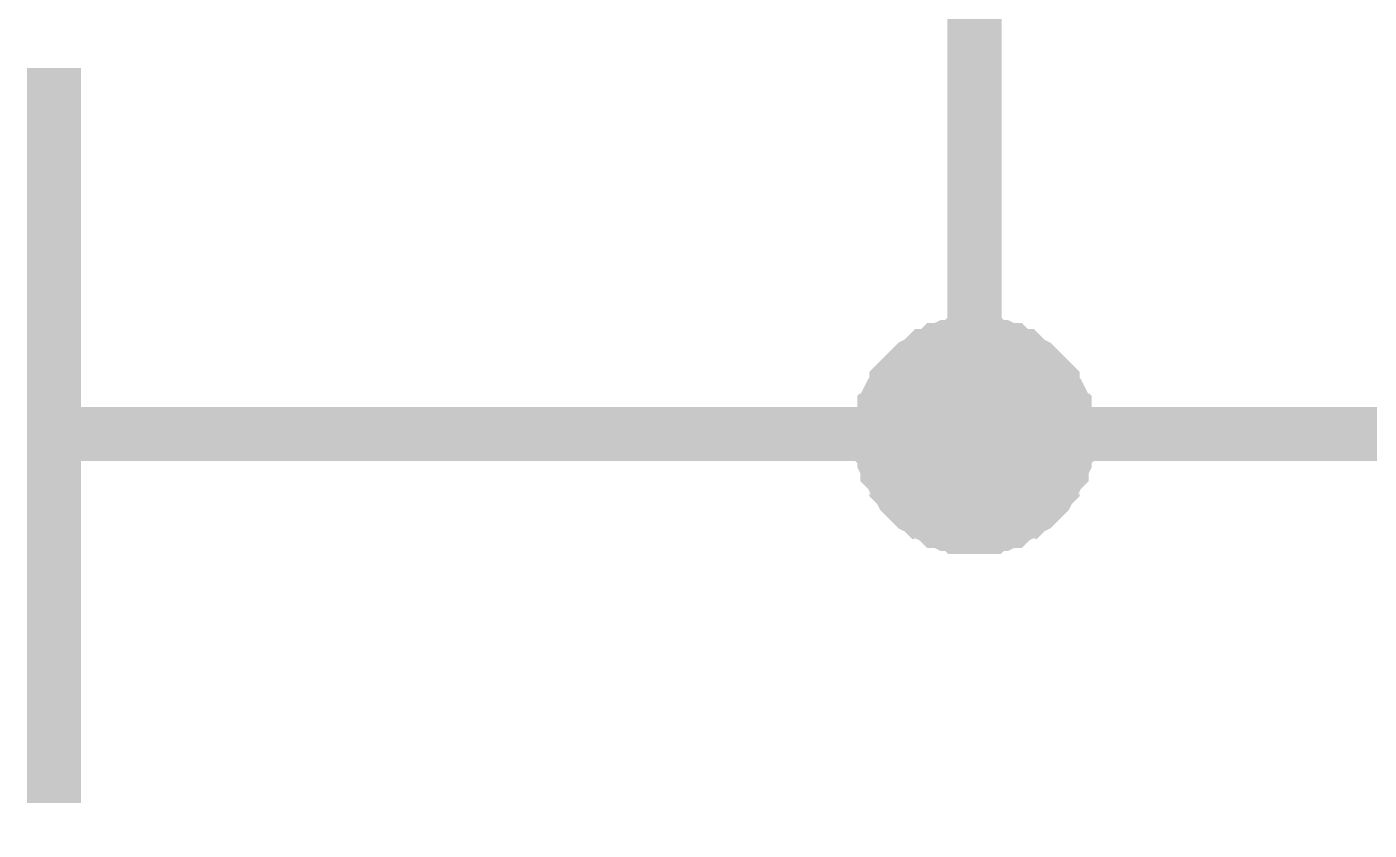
# Model space of a CAD drawing. Header units: millimetres. Extents: x 0 to 420, y 0 to 297.
# Drawn here: x 78.58 to 85.99, y 105.31 to 109.75 of the extents above; entities that cross this region are included whole.
import ezdxf

# ---------------------------------------------------------------- set-up
doc = ezdxf.new("R2010")
doc.units = ezdxf.units.MM
doc.layers.add('Sheet', color=255, linetype='Continuous')

msp = doc.modelspace()

# ---------------------------------------------------------------- linework, layer by layer
at = {"layer": 'Sheet'}
for points, const_width in [([(83.8146, 137.4883), (83.8146, 133.746), (83.8146, 129.9872), (83.8146, 126.2449), (83.8146, 122.486), (83.8146, 118.7437), (83.8146, 114.9848), (83.8146, 111.2425), (83.8146, 107.5002)], 0.2997), ([(78.7334, 109.5204), (78.7334, 105.4635)], 0.2997), ([(83.3015, 107.5002), (83.3015, 107.5168), (83.3015, 107.5499), (83.3015, 107.5665), (83.3181, 107.5996), (83.3181, 107.6161), (83.3181, 107.6493), (83.3346, 107.6658), (83.3346, 107.6824), (83.3512, 107.7155), (83.3677, 107.732), (83.3843, 107.7486), (83.3843, 107.7817), (83.4009, 107.7983), (83.4174, 107.8148), (83.434, 107.8314), (83.4505, 107.848), (83.4671, 107.8645), (83.4836, 107.8811), (83.5167, 107.8976), (83.5333, 107.9142), (83.5498, 107.9308), (83.5664, 107.9308), (83.5995, 107.9473), (83.616, 107.9639), (83.6326, 107.9639), (83.6657, 107.9804), (83.6822, 107.9804), (83.7153, 107.9804), (83.7319, 107.997), (83.765, 107.997), (83.7815, 107.997), (83.8146, 107.997)], 0.2997), ([(83.3015, 107.5002), (83.3015, 107.5168), (83.3015, 107.5499), (83.3015, 107.5665), (83.3181, 107.5996), (83.3181, 107.6161), (83.3181, 107.6493), (83.3346, 107.6658), (83.3346, 107.6824), (83.3512, 107.7155), (83.3677, 107.732), (83.3843, 107.7486), (83.3843, 107.7817), (83.4009, 107.7983), (83.4174, 107.8148), (83.434, 107.8314), (83.4505, 107.848), (83.4671, 107.8645), (83.4836, 107.8811), (83.5167, 107.8976), (83.5333, 107.9142), (83.5498, 107.9308), (83.5664, 107.9308), (83.5995, 107.9473), (83.616, 107.9639), (83.6326, 107.9639), (83.6657, 107.9804), (83.6822, 107.9804), (83.7153, 107.9804), (83.7319, 107.997), (83.765, 107.997), (83.7815, 107.997), (83.8146, 107.997)], 0.2997), ([(83.3015, 107.5002), (83.3015, 107.5168), (83.3015, 107.5499), (83.3015, 107.5665), (83.3181, 107.5996), (83.3181, 107.6161), (83.3181, 107.6493), (83.3346, 107.6658), (83.3346, 107.6824), (83.3512, 107.7155), (83.3677, 107.732), (83.3843, 107.7486), (83.3843, 107.7817), (83.4009, 107.7983), (83.4174, 107.8148), (83.434, 107.8314), (83.4505, 107.848), (83.4671, 107.8645), (83.4836, 107.8811), (83.5167, 107.8976), (83.5333, 107.9142), (83.5498, 107.9308), (83.5664, 107.9308), (83.5995, 107.9473), (83.616, 107.9639), (83.6326, 107.9639), (83.6657, 107.9804), (83.6822, 107.9804), (83.7153, 107.9804), (83.7319, 107.997), (83.765, 107.997), (83.7815, 107.997), (83.8146, 107.997)], 0.2997), ([(83.3015, 107.5002), (83.3015, 107.5168), (83.3015, 107.5499), (83.3015, 107.5665), (83.3181, 107.5996), (83.3181, 107.6161), (83.3181, 107.6493), (83.3346, 107.6658), (83.3346, 107.6824), (83.3512, 107.7155), (83.3677, 107.732), (83.3843, 107.7486), (83.3843, 107.7817), (83.4009, 107.7983), (83.4174, 107.8148), (83.434, 107.8314), (83.4505, 107.848), (83.4671, 107.8645), (83.4836, 107.8811), (83.5167, 107.8976), (83.5333, 107.9142), (83.5498, 107.9308), (83.5664, 107.9308), (83.5995, 107.9473), (83.616, 107.9639), (83.6326, 107.9639), (83.6657, 107.9804), (83.6822, 107.9804), (83.7153, 107.9804), (83.7319, 107.997), (83.765, 107.997), (83.7815, 107.997), (83.8146, 107.997)], 0.2997), ([(83.3015, 107.5002), (83.3015, 107.5168), (83.3015, 107.5499), (83.3015, 107.5665), (83.3181, 107.5996), (83.3181, 107.6161), (83.3181, 107.6493), (83.3346, 107.6658), (83.3346, 107.6824), (83.3512, 107.7155), (83.3677, 107.732), (83.3843, 107.7486), (83.3843, 107.7817), (83.4009, 107.7983), (83.4174, 107.8148), (83.434, 107.8314), (83.4505, 107.848), (83.4671, 107.8645), (83.4836, 107.8811), (83.5167, 107.8976), (83.5333, 107.9142), (83.5498, 107.9308), (83.5664, 107.9308), (83.5995, 107.9473), (83.616, 107.9639), (83.6326, 107.9639), (83.6657, 107.9804), (83.6822, 107.9804), (83.7153, 107.9804), (83.7319, 107.997), (83.765, 107.997), (83.7815, 107.997), (83.8146, 107.997)], 0.2997), ([(83.3015, 107.5002), (83.3015, 107.5168), (83.3015, 107.5499), (83.3015, 107.5665), (83.3181, 107.5996), (83.3181, 107.6161), (83.3181, 107.6493), (83.3346, 107.6658), (83.3346, 107.6824), (83.3512, 107.7155), (83.3677, 107.732), (83.3843, 107.7486), (83.3843, 107.7817), (83.4009, 107.7983), (83.4174, 107.8148), (83.434, 107.8314), (83.4505, 107.848), (83.4671, 107.8645), (83.4836, 107.8811), (83.5167, 107.8976), (83.5333, 107.9142), (83.5498, 107.9308), (83.5664, 107.9308), (83.5995, 107.9473), (83.616, 107.9639), (83.6326, 107.9639), (83.6657, 107.9804), (83.6822, 107.9804), (83.7153, 107.9804), (83.7319, 107.997), (83.765, 107.997), (83.7815, 107.997), (83.8146, 107.997)], 0.2997), ([(83.3015, 107.5002), (83.3015, 107.5168), (83.3015, 107.5499), (83.3015, 107.5665), (83.3181, 107.5996), (83.3181, 107.6161), (83.3181, 107.6493), (83.3346, 107.6658), (83.3346, 107.6824), (83.3512, 107.7155), (83.3677, 107.732), (83.3843, 107.7486), (83.3843, 107.7817), (83.4009, 107.7983), (83.4174, 107.8148), (83.434, 107.8314), (83.4505, 107.848), (83.4671, 107.8645), (83.4836, 107.8811), (83.5167, 107.8976), (83.5333, 107.9142), (83.5498, 107.9308), (83.5664, 107.9308), (83.5995, 107.9473), (83.616, 107.9639), (83.6326, 107.9639), (83.6657, 107.9804), (83.6822, 107.9804), (83.7153, 107.9804), (83.7319, 107.997), (83.765, 107.997), (83.7815, 107.997), (83.8146, 107.997)], 0.2997), ([(83.8146, 107.997), (83.8146, 107.997)], 0.2997), ([(83.8146, 107.997), (83.8477, 107.997), (83.8643, 107.997), (83.8974, 107.997), (83.9139, 107.9804), (83.947, 107.9804), (83.9636, 107.9804), (83.9967, 107.9639), (84.0132, 107.9639), (84.0298, 107.9473), (84.0629, 107.9308), (84.0794, 107.9308), (84.096, 107.9142), (84.1125, 107.8976), (84.1456, 107.8811), (84.1622, 107.8645), (84.1788, 107.848), (84.1953, 107.8314), (84.2119, 107.8148), (84.2284, 107.7983), (84.245, 107.7817), (84.245, 107.7486), (84.2615, 107.732), (84.2781, 107.7155), (84.2946, 107.6824), (84.2946, 107.6658), (84.3112, 107.6493), (84.3112, 107.6161), (84.3112, 107.5996), (84.3277, 107.5665), (84.3277, 107.5499), (84.3277, 107.5168), (84.3277, 107.5002)], 0.2997), ([(83.8146, 107.997), (83.8146, 107.997)], 0.2997), ([(83.8146, 107.997), (83.8477, 107.997), (83.8643, 107.997), (83.8974, 107.997), (83.9139, 107.9804), (83.947, 107.9804), (83.9636, 107.9804), (83.9967, 107.9639), (84.0132, 107.9639), (84.0298, 107.9473), (84.0629, 107.9308), (84.0794, 107.9308), (84.096, 107.9142), (84.1125, 107.8976), (84.1456, 107.8811), (84.1622, 107.8645), (84.1788, 107.848), (84.1953, 107.8314), (84.2119, 107.8148), (84.2284, 107.7983), (84.245, 107.7817), (84.245, 107.7486), (84.2615, 107.732), (84.2781, 107.7155), (84.2946, 107.6824), (84.2946, 107.6658), (84.3112, 107.6493), (84.3112, 107.6161), (84.3112, 107.5996), (84.3277, 107.5665), (84.3277, 107.5499), (84.3277, 107.5168), (84.3277, 107.5002)], 0.2997), ([(83.8146, 107.997), (83.8146, 107.997)], 0.2997), ([(83.8146, 107.997), (83.8477, 107.997), (83.8643, 107.997), (83.8974, 107.997), (83.9139, 107.9804), (83.947, 107.9804), (83.9636, 107.9804), (83.9967, 107.9639), (84.0132, 107.9639), (84.0298, 107.9473), (84.0629, 107.9308), (84.0794, 107.9308), (84.096, 107.9142), (84.1125, 107.8976), (84.1456, 107.8811), (84.1622, 107.8645), (84.1788, 107.848), (84.1953, 107.8314), (84.2119, 107.8148), (84.2284, 107.7983), (84.245, 107.7817), (84.245, 107.7486), (84.2615, 107.732), (84.2781, 107.7155), (84.2946, 107.6824), (84.2946, 107.6658), (84.3112, 107.6493), (84.3112, 107.6161), (84.3112, 107.5996), (84.3277, 107.5665), (84.3277, 107.5499), (84.3277, 107.5168), (84.3277, 107.5002)], 0.2997), ([(83.8146, 107.997), (83.8146, 107.997)], 0.2997), ([(83.8146, 107.997), (83.8477, 107.997), (83.8643, 107.997), (83.8974, 107.997), (83.9139, 107.9804), (83.947, 107.9804), (83.9636, 107.9804), (83.9967, 107.9639), (84.0132, 107.9639), (84.0298, 107.9473), (84.0629, 107.9308), (84.0794, 107.9308), (84.096, 107.9142), (84.1125, 107.8976), (84.1456, 107.8811), (84.1622, 107.8645), (84.1788, 107.848), (84.1953, 107.8314), (84.2119, 107.8148), (84.2284, 107.7983), (84.245, 107.7817), (84.245, 107.7486), (84.2615, 107.732), (84.2781, 107.7155), (84.2946, 107.6824), (84.2946, 107.6658), (84.3112, 107.6493), (84.3112, 107.6161), (84.3112, 107.5996), (84.3277, 107.5665), (84.3277, 107.5499), (84.3277, 107.5168), (84.3277, 107.5002)], 0.2997), ([(83.8146, 107.997), (83.8146, 107.997)], 0.2997), ([(83.8146, 107.997), (83.8477, 107.997), (83.8643, 107.997), (83.8974, 107.997), (83.9139, 107.9804), (83.947, 107.9804), (83.9636, 107.9804), (83.9967, 107.9639), (84.0132, 107.9639), (84.0298, 107.9473), (84.0629, 107.9308), (84.0794, 107.9308), (84.096, 107.9142), (84.1125, 107.8976), (84.1456, 107.8811), (84.1622, 107.8645), (84.1788, 107.848), (84.1953, 107.8314), (84.2119, 107.8148), (84.2284, 107.7983), (84.245, 107.7817), (84.245, 107.7486), (84.2615, 107.732), (84.2781, 107.7155), (84.2946, 107.6824), (84.2946, 107.6658), (84.3112, 107.6493), (84.3112, 107.6161), (84.3112, 107.5996), (84.3277, 107.5665), (84.3277, 107.5499), (84.3277, 107.5168), (84.3277, 107.5002)], 0.2997), ([(83.8146, 107.997), (83.8146, 107.997)], 0.2997), ([(83.8146, 107.997), (83.8477, 107.997), (83.8643, 107.997), (83.8974, 107.997), (83.9139, 107.9804), (83.947, 107.9804), (83.9636, 107.9804), (83.9967, 107.9639), (84.0132, 107.9639), (84.0298, 107.9473), (84.0629, 107.9308), (84.0794, 107.9308), (84.096, 107.9142), (84.1125, 107.8976), (84.1456, 107.8811), (84.1622, 107.8645), (84.1788, 107.848), (84.1953, 107.8314), (84.2119, 107.8148), (84.2284, 107.7983), (84.245, 107.7817), (84.245, 107.7486), (84.2615, 107.732), (84.2781, 107.7155), (84.2946, 107.6824), (84.2946, 107.6658), (84.3112, 107.6493), (84.3112, 107.6161), (84.3112, 107.5996), (84.3277, 107.5665), (84.3277, 107.5499), (84.3277, 107.5168), (84.3277, 107.5002)], 0.2997), ([(83.8146, 107.997), (83.8146, 107.997)], 0.2997), ([(83.8146, 107.997), (83.8477, 107.997), (83.8643, 107.997), (83.8974, 107.997), (83.9139, 107.9804), (83.947, 107.9804), (83.9636, 107.9804), (83.9967, 107.9639), (84.0132, 107.9639), (84.0298, 107.9473), (84.0629, 107.9308), (84.0794, 107.9308), (84.096, 107.9142), (84.1125, 107.8976), (84.1456, 107.8811), (84.1622, 107.8645), (84.1788, 107.848), (84.1953, 107.8314), (84.2119, 107.8148), (84.2284, 107.7983), (84.245, 107.7817), (84.245, 107.7486), (84.2615, 107.732), (84.2781, 107.7155), (84.2946, 107.6824), (84.2946, 107.6658), (84.3112, 107.6493), (84.3112, 107.6161), (84.3112, 107.5996), (84.3277, 107.5665), (84.3277, 107.5499), (84.3277, 107.5168), (84.3277, 107.5002)], 0.2997), ([(83.3015, 107.5002), (83.3015, 107.5168), (83.3015, 107.5499), (83.3015, 107.5665), (83.3181, 107.5996), (83.3181, 107.6161), (83.3181, 107.6493), (83.3346, 107.6658), (83.3346, 107.6824), (83.3512, 107.7155), (83.3677, 107.732), (83.3843, 107.7486), (83.3843, 107.7817), (83.4009, 107.7983), (83.4174, 107.8148), (83.434, 107.8314), (83.4505, 107.848), (83.4671, 107.8645), (83.4836, 107.8811), (83.5167, 107.8976), (83.5333, 107.9142), (83.5498, 107.9308), (83.5664, 107.9308), (83.5995, 107.9473), (83.616, 107.9639), (83.6326, 107.9639), (83.6657, 107.9804), (83.6822, 107.9804), (83.7153, 107.9804), (83.7319, 107.997), (83.765, 107.997), (83.7815, 107.997), (83.8146, 107.997)], 0.0991), ([(83.3015, 107.5002), (83.3015, 107.5168), (83.3015, 107.5499), (83.3015, 107.5665), (83.3181, 107.5996), (83.3181, 107.6161), (83.3181, 107.6493), (83.3346, 107.6658), (83.3346, 107.6824), (83.3512, 107.7155), (83.3677, 107.732), (83.3843, 107.7486), (83.3843, 107.7817), (83.4009, 107.7983), (83.4174, 107.8148), (83.434, 107.8314), (83.4505, 107.848), (83.4671, 107.8645), (83.4836, 107.8811), (83.5167, 107.8976), (83.5333, 107.9142), (83.5498, 107.9308), (83.5664, 107.9308), (83.5995, 107.9473), (83.616, 107.9639), (83.6326, 107.9639), (83.6657, 107.9804), (83.6822, 107.9804), (83.7153, 107.9804), (83.7319, 107.997), (83.765, 107.997), (83.7815, 107.997), (83.8146, 107.997)], 0.0991), ([(83.3015, 107.5002), (83.3015, 107.5168), (83.3015, 107.5499), (83.3015, 107.5665), (83.3181, 107.5996), (83.3181, 107.6161), (83.3181, 107.6493), (83.3346, 107.6658), (83.3346, 107.6824), (83.3512, 107.7155), (83.3677, 107.732), (83.3843, 107.7486), (83.3843, 107.7817), (83.4009, 107.7983), (83.4174, 107.8148), (83.434, 107.8314), (83.4505, 107.848), (83.4671, 107.8645), (83.4836, 107.8811), (83.5167, 107.8976), (83.5333, 107.9142), (83.5498, 107.9308), (83.5664, 107.9308), (83.5995, 107.9473), (83.616, 107.9639), (83.6326, 107.9639), (83.6657, 107.9804), (83.6822, 107.9804), (83.7153, 107.9804), (83.7319, 107.997), (83.765, 107.997), (83.7815, 107.997), (83.8146, 107.997)], 0.0991), ([(83.3015, 107.5002), (83.3015, 107.5168), (83.3015, 107.5499), (83.3015, 107.5665), (83.3181, 107.5996), (83.3181, 107.6161), (83.3181, 107.6493), (83.3346, 107.6658), (83.3346, 107.6824), (83.3512, 107.7155), (83.3677, 107.732), (83.3843, 107.7486), (83.3843, 107.7817), (83.4009, 107.7983), (83.4174, 107.8148), (83.434, 107.8314), (83.4505, 107.848), (83.4671, 107.8645), (83.4836, 107.8811), (83.5167, 107.8976), (83.5333, 107.9142), (83.5498, 107.9308), (83.5664, 107.9308), (83.5995, 107.9473), (83.616, 107.9639), (83.6326, 107.9639), (83.6657, 107.9804), (83.6822, 107.9804), (83.7153, 107.9804), (83.7319, 107.997), (83.765, 107.997), (83.7815, 107.997), (83.8146, 107.997)], 0.0991), ([(83.3015, 107.5002), (83.3015, 107.5168), (83.3015, 107.5499), (83.3015, 107.5665), (83.3181, 107.5996), (83.3181, 107.6161), (83.3181, 107.6493), (83.3346, 107.6658), (83.3346, 107.6824), (83.3512, 107.7155), (83.3677, 107.732), (83.3843, 107.7486), (83.3843, 107.7817), (83.4009, 107.7983), (83.4174, 107.8148), (83.434, 107.8314), (83.4505, 107.848), (83.4671, 107.8645), (83.4836, 107.8811), (83.5167, 107.8976), (83.5333, 107.9142), (83.5498, 107.9308), (83.5664, 107.9308), (83.5995, 107.9473), (83.616, 107.9639), (83.6326, 107.9639), (83.6657, 107.9804), (83.6822, 107.9804), (83.7153, 107.9804), (83.7319, 107.997), (83.765, 107.997), (83.7815, 107.997), (83.8146, 107.997)], 0.0991), ([(83.3015, 107.5002), (83.3015, 107.5168), (83.3015, 107.5499), (83.3015, 107.5665), (83.3181, 107.5996), (83.3181, 107.6161), (83.3181, 107.6493), (83.3346, 107.6658), (83.3346, 107.6824), (83.3512, 107.7155), (83.3677, 107.732), (83.3843, 107.7486), (83.3843, 107.7817), (83.4009, 107.7983), (83.4174, 107.8148), (83.434, 107.8314), (83.4505, 107.848), (83.4671, 107.8645), (83.4836, 107.8811), (83.5167, 107.8976), (83.5333, 107.9142), (83.5498, 107.9308), (83.5664, 107.9308), (83.5995, 107.9473), (83.616, 107.9639), (83.6326, 107.9639), (83.6657, 107.9804), (83.6822, 107.9804), (83.7153, 107.9804), (83.7319, 107.997), (83.765, 107.997), (83.7815, 107.997), (83.8146, 107.997)], 0.0991), ([(83.3015, 107.5002), (83.3015, 107.5168), (83.3015, 107.5499), (83.3015, 107.5665), (83.3181, 107.5996), (83.3181, 107.6161), (83.3181, 107.6493), (83.3346, 107.6658), (83.3346, 107.6824), (83.3512, 107.7155), (83.3677, 107.732), (83.3843, 107.7486), (83.3843, 107.7817), (83.4009, 107.7983), (83.4174, 107.8148), (83.434, 107.8314), (83.4505, 107.848), (83.4671, 107.8645), (83.4836, 107.8811), (83.5167, 107.8976), (83.5333, 107.9142), (83.5498, 107.9308), (83.5664, 107.9308), (83.5995, 107.9473), (83.616, 107.9639), (83.6326, 107.9639), (83.6657, 107.9804), (83.6822, 107.9804), (83.7153, 107.9804), (83.7319, 107.997), (83.765, 107.997), (83.7815, 107.997), (83.8146, 107.997)], 0.0991), ([(83.8146, 107.997), (83.8146, 107.997)], 0.0991), ([(83.8146, 107.997), (83.8477, 107.997), (83.8643, 107.997), (83.8974, 107.997), (83.9139, 107.9804), (83.947, 107.9804), (83.9636, 107.9804), (83.9967, 107.9639), (84.0132, 107.9639), (84.0298, 107.9473), (84.0629, 107.9308), (84.0794, 107.9308), (84.096, 107.9142), (84.1125, 107.8976), (84.1456, 107.8811), (84.1622, 107.8645), (84.1788, 107.848), (84.1953, 107.8314), (84.2119, 107.8148), (84.2284, 107.7983), (84.245, 107.7817), (84.245, 107.7486), (84.2615, 107.732), (84.2781, 107.7155), (84.2946, 107.6824), (84.2946, 107.6658), (84.3112, 107.6493), (84.3112, 107.6161), (84.3112, 107.5996), (84.3277, 107.5665), (84.3277, 107.5499), (84.3277, 107.5168), (84.3277, 107.5002)], 0.0991), ([(83.8146, 107.997), (83.8146, 107.997)], 0.0991), ([(83.8146, 107.997), (83.8477, 107.997), (83.8643, 107.997), (83.8974, 107.997), (83.9139, 107.9804), (83.947, 107.9804), (83.9636, 107.9804), (83.9967, 107.9639), (84.0132, 107.9639), (84.0298, 107.9473), (84.0629, 107.9308), (84.0794, 107.9308), (84.096, 107.9142), (84.1125, 107.8976), (84.1456, 107.8811), (84.1622, 107.8645), (84.1788, 107.848), (84.1953, 107.8314), (84.2119, 107.8148), (84.2284, 107.7983), (84.245, 107.7817), (84.245, 107.7486), (84.2615, 107.732), (84.2781, 107.7155), (84.2946, 107.6824), (84.2946, 107.6658), (84.3112, 107.6493), (84.3112, 107.6161), (84.3112, 107.5996), (84.3277, 107.5665), (84.3277, 107.5499), (84.3277, 107.5168), (84.3277, 107.5002)], 0.0991), ([(83.8146, 107.997), (83.8146, 107.997)], 0.0991), ([(83.8146, 107.997), (83.8477, 107.997), (83.8643, 107.997), (83.8974, 107.997), (83.9139, 107.9804), (83.947, 107.9804), (83.9636, 107.9804), (83.9967, 107.9639), (84.0132, 107.9639), (84.0298, 107.9473), (84.0629, 107.9308), (84.0794, 107.9308), (84.096, 107.9142), (84.1125, 107.8976), (84.1456, 107.8811), (84.1622, 107.8645), (84.1788, 107.848), (84.1953, 107.8314), (84.2119, 107.8148), (84.2284, 107.7983), (84.245, 107.7817), (84.245, 107.7486), (84.2615, 107.732), (84.2781, 107.7155), (84.2946, 107.6824), (84.2946, 107.6658), (84.3112, 107.6493), (84.3112, 107.6161), (84.3112, 107.5996), (84.3277, 107.5665), (84.3277, 107.5499), (84.3277, 107.5168), (84.3277, 107.5002)], 0.0991), ([(83.8146, 107.997), (83.8146, 107.997)], 0.0991), ([(83.8146, 107.997), (83.8477, 107.997), (83.8643, 107.997), (83.8974, 107.997), (83.9139, 107.9804), (83.947, 107.9804), (83.9636, 107.9804), (83.9967, 107.9639), (84.0132, 107.9639), (84.0298, 107.9473), (84.0629, 107.9308), (84.0794, 107.9308), (84.096, 107.9142), (84.1125, 107.8976), (84.1456, 107.8811), (84.1622, 107.8645), (84.1788, 107.848), (84.1953, 107.8314), (84.2119, 107.8148), (84.2284, 107.7983), (84.245, 107.7817), (84.245, 107.7486), (84.2615, 107.732), (84.2781, 107.7155), (84.2946, 107.6824), (84.2946, 107.6658), (84.3112, 107.6493), (84.3112, 107.6161), (84.3112, 107.5996), (84.3277, 107.5665), (84.3277, 107.5499), (84.3277, 107.5168), (84.3277, 107.5002)], 0.0991), ([(83.8146, 107.997), (83.8146, 107.997)], 0.0991), ([(83.8146, 107.997), (83.8477, 107.997), (83.8643, 107.997), (83.8974, 107.997), (83.9139, 107.9804), (83.947, 107.9804), (83.9636, 107.9804), (83.9967, 107.9639), (84.0132, 107.9639), (84.0298, 107.9473), (84.0629, 107.9308), (84.0794, 107.9308), (84.096, 107.9142), (84.1125, 107.8976), (84.1456, 107.8811), (84.1622, 107.8645), (84.1788, 107.848), (84.1953, 107.8314), (84.2119, 107.8148), (84.2284, 107.7983), (84.245, 107.7817), (84.245, 107.7486), (84.2615, 107.732), (84.2781, 107.7155), (84.2946, 107.6824), (84.2946, 107.6658), (84.3112, 107.6493), (84.3112, 107.6161), (84.3112, 107.5996), (84.3277, 107.5665), (84.3277, 107.5499), (84.3277, 107.5168), (84.3277, 107.5002)], 0.0991), ([(83.8146, 107.997), (83.8146, 107.997)], 0.0991), ([(83.8146, 107.997), (83.8477, 107.997), (83.8643, 107.997), (83.8974, 107.997), (83.9139, 107.9804), (83.947, 107.9804), (83.9636, 107.9804), (83.9967, 107.9639), (84.0132, 107.9639), (84.0298, 107.9473), (84.0629, 107.9308), (84.0794, 107.9308), (84.096, 107.9142), (84.1125, 107.8976), (84.1456, 107.8811), (84.1622, 107.8645), (84.1788, 107.848), (84.1953, 107.8314), (84.2119, 107.8148), (84.2284, 107.7983), (84.245, 107.7817), (84.245, 107.7486), (84.2615, 107.732), (84.2781, 107.7155), (84.2946, 107.6824), (84.2946, 107.6658), (84.3112, 107.6493), (84.3112, 107.6161), (84.3112, 107.5996), (84.3277, 107.5665), (84.3277, 107.5499), (84.3277, 107.5168), (84.3277, 107.5002)], 0.0991), ([(83.8146, 107.997), (83.8146, 107.997)], 0.0991), ([(83.8146, 107.997), (83.8477, 107.997), (83.8643, 107.997), (83.8974, 107.997), (83.9139, 107.9804), (83.947, 107.9804), (83.9636, 107.9804), (83.9967, 107.9639), (84.0132, 107.9639), (84.0298, 107.9473), (84.0629, 107.9308), (84.0794, 107.9308), (84.096, 107.9142), (84.1125, 107.8976), (84.1456, 107.8811), (84.1622, 107.8645), (84.1788, 107.848), (84.1953, 107.8314), (84.2119, 107.8148), (84.2284, 107.7983), (84.245, 107.7817), (84.245, 107.7486), (84.2615, 107.732), (84.2781, 107.7155), (84.2946, 107.6824), (84.2946, 107.6658), (84.3112, 107.6493), (84.3112, 107.6161), (84.3112, 107.5996), (84.3277, 107.5665), (84.3277, 107.5499), (84.3277, 107.5168), (84.3277, 107.5002)], 0.0991), ([(83.8146, 107.5002), (78.7334, 107.5002)], 0.2997), ([(83.8146, 106.9869), (83.7815, 106.9869), (83.765, 106.9869), (83.7319, 106.9869), (83.7153, 107.0035), (83.6822, 107.0035), (83.6657, 107.0035), (83.6326, 107.02), (83.616, 107.02), (83.5995, 107.0366), (83.5664, 107.0531), (83.5498, 107.0697), (83.5333, 107.0697), (83.5167, 107.0863), (83.4836, 107.1028), (83.4671, 107.1194), (83.4505, 107.1359), (83.434, 107.1525), (83.4174, 107.169), (83.4009, 107.2022), (83.3843, 107.2187), (83.3843, 107.2353), (83.3677, 107.2518), (83.3512, 107.285), (83.3346, 107.3015), (83.3346, 107.3181), (83.3181, 107.3512), (83.3181, 107.3678), (83.3181, 107.4009), (83.3015, 107.4174), (83.3015, 107.4505), (83.3015, 107.4671), (83.3015, 107.5002)], 0.2997), ([(83.3015, 107.5002), (83.3015, 107.5002)], 0.2997), ([(83.8146, 106.9869), (83.7815, 106.9869), (83.765, 106.9869), (83.7319, 106.9869), (83.7153, 107.0035), (83.6822, 107.0035), (83.6657, 107.0035), (83.6326, 107.02), (83.616, 107.02), (83.5995, 107.0366), (83.5664, 107.0531), (83.5498, 107.0697), (83.5333, 107.0697), (83.5167, 107.0863), (83.4836, 107.1028), (83.4671, 107.1194), (83.4505, 107.1359), (83.434, 107.1525), (83.4174, 107.169), (83.4009, 107.2022), (83.3843, 107.2187), (83.3843, 107.2353), (83.3677, 107.2518), (83.3512, 107.285), (83.3346, 107.3015), (83.3346, 107.3181), (83.3181, 107.3512), (83.3181, 107.3678), (83.3181, 107.4009), (83.3015, 107.4174), (83.3015, 107.4505), (83.3015, 107.4671), (83.3015, 107.5002)], 0.2997), ([(83.3015, 107.5002), (83.3015, 107.5002)], 0.2997), ([(83.8146, 106.9869), (83.7815, 106.9869), (83.765, 106.9869), (83.7319, 106.9869), (83.7153, 107.0035), (83.6822, 107.0035), (83.6657, 107.0035), (83.6326, 107.02), (83.616, 107.02), (83.5995, 107.0366), (83.5664, 107.0531), (83.5498, 107.0697), (83.5333, 107.0697), (83.5167, 107.0863), (83.4836, 107.1028), (83.4671, 107.1194), (83.4505, 107.1359), (83.434, 107.1525), (83.4174, 107.169), (83.4009, 107.2022), (83.3843, 107.2187), (83.3843, 107.2353), (83.3677, 107.2518), (83.3512, 107.285), (83.3346, 107.3015), (83.3346, 107.3181), (83.3181, 107.3512), (83.3181, 107.3678), (83.3181, 107.4009), (83.3015, 107.4174), (83.3015, 107.4505), (83.3015, 107.4671), (83.3015, 107.5002)], 0.2997), ([(83.3015, 107.5002), (83.3015, 107.5002)], 0.2997), ([(83.8146, 106.9869), (83.7815, 106.9869), (83.765, 106.9869), (83.7319, 106.9869), (83.7153, 107.0035), (83.6822, 107.0035), (83.6657, 107.0035), (83.6326, 107.02), (83.616, 107.02), (83.5995, 107.0366), (83.5664, 107.0531), (83.5498, 107.0697), (83.5333, 107.0697), (83.5167, 107.0863), (83.4836, 107.1028), (83.4671, 107.1194), (83.4505, 107.1359), (83.434, 107.1525), (83.4174, 107.169), (83.4009, 107.2022), (83.3843, 107.2187), (83.3843, 107.2353), (83.3677, 107.2518), (83.3512, 107.285), (83.3346, 107.3015), (83.3346, 107.3181), (83.3181, 107.3512), (83.3181, 107.3678), (83.3181, 107.4009), (83.3015, 107.4174), (83.3015, 107.4505), (83.3015, 107.4671), (83.3015, 107.5002)], 0.2997), ([(83.3015, 107.5002), (83.3015, 107.5002)], 0.2997), ([(83.8146, 106.9869), (83.7815, 106.9869), (83.765, 106.9869), (83.7319, 106.9869), (83.7153, 107.0035), (83.6822, 107.0035), (83.6657, 107.0035), (83.6326, 107.02), (83.616, 107.02), (83.5995, 107.0366), (83.5664, 107.0531), (83.5498, 107.0697), (83.5333, 107.0697), (83.5167, 107.0863), (83.4836, 107.1028), (83.4671, 107.1194), (83.4505, 107.1359), (83.434, 107.1525), (83.4174, 107.169), (83.4009, 107.2022), (83.3843, 107.2187), (83.3843, 107.2353), (83.3677, 107.2518), (83.3512, 107.285), (83.3346, 107.3015), (83.3346, 107.3181), (83.3181, 107.3512), (83.3181, 107.3678), (83.3181, 107.4009), (83.3015, 107.4174), (83.3015, 107.4505), (83.3015, 107.4671), (83.3015, 107.5002)], 0.2997), ([(83.3015, 107.5002), (83.3015, 107.5002)], 0.2997), ([(83.8146, 106.9869), (83.7815, 106.9869), (83.765, 106.9869), (83.7319, 106.9869), (83.7153, 107.0035), (83.6822, 107.0035), (83.6657, 107.0035), (83.6326, 107.02), (83.616, 107.02), (83.5995, 107.0366), (83.5664, 107.0531), (83.5498, 107.0697), (83.5333, 107.0697), (83.5167, 107.0863), (83.4836, 107.1028), (83.4671, 107.1194), (83.4505, 107.1359), (83.434, 107.1525), (83.4174, 107.169), (83.4009, 107.2022), (83.3843, 107.2187), (83.3843, 107.2353), (83.3677, 107.2518), (83.3512, 107.285), (83.3346, 107.3015), (83.3346, 107.3181), (83.3181, 107.3512), (83.3181, 107.3678), (83.3181, 107.4009), (83.3015, 107.4174), (83.3015, 107.4505), (83.3015, 107.4671), (83.3015, 107.5002)], 0.2997), ([(83.3015, 107.5002), (83.3015, 107.5002)], 0.2997), ([(83.8146, 106.9869), (83.7815, 106.9869), (83.765, 106.9869), (83.7319, 106.9869), (83.7153, 107.0035), (83.6822, 107.0035), (83.6657, 107.0035), (83.6326, 107.02), (83.616, 107.02), (83.5995, 107.0366), (83.5664, 107.0531), (83.5498, 107.0697), (83.5333, 107.0697), (83.5167, 107.0863), (83.4836, 107.1028), (83.4671, 107.1194), (83.4505, 107.1359), (83.434, 107.1525), (83.4174, 107.169), (83.4009, 107.2022), (83.3843, 107.2187), (83.3843, 107.2353), (83.3677, 107.2518), (83.3512, 107.285), (83.3346, 107.3015), (83.3346, 107.3181), (83.3181, 107.3512), (83.3181, 107.3678), (83.3181, 107.4009), (83.3015, 107.4174), (83.3015, 107.4505), (83.3015, 107.4671), (83.3015, 107.5002)], 0.2997), ([(83.3015, 107.5002), (83.3015, 107.5002)], 0.2997), ([(84.3277, 107.5002), (84.3277, 107.4671), (84.3277, 107.4505), (84.3277, 107.4174), (84.3112, 107.4009), (84.3112, 107.3678), (84.3112, 107.3512), (84.2946, 107.3181), (84.2946, 107.3015), (84.2781, 107.285), (84.2615, 107.2518), (84.245, 107.2353), (84.245, 107.2187), (84.2284, 107.2022), (84.2119, 107.169), (84.1953, 107.1525), (84.1788, 107.1359), (84.1622, 107.1194), (84.1456, 107.1028), (84.1125, 107.0863), (84.096, 107.0697), (84.0794, 107.0697), (84.0629, 107.0531), (84.0298, 107.0366), (84.0132, 107.02), (83.9967, 107.02), (83.9636, 107.0035), (83.947, 107.0035), (83.9139, 107.0035), (83.8974, 106.9869), (83.8643, 106.9869), (83.8477, 106.9869), (83.8146, 106.9869)], 0.2997), ([(86.3138, 107.5002), (83.8146, 107.5002)], 0.2997), ([(84.3277, 107.5002), (84.3277, 107.4671), (84.3277, 107.4505), (84.3277, 107.4174), (84.3112, 107.4009), (84.3112, 107.3678), (84.3112, 107.3512), (84.2946, 107.3181), (84.2946, 107.3015), (84.2781, 107.285), (84.2615, 107.2518), (84.245, 107.2353), (84.245, 107.2187), (84.2284, 107.2022), (84.2119, 107.169), (84.1953, 107.1525), (84.1788, 107.1359), (84.1622, 107.1194), (84.1456, 107.1028), (84.1125, 107.0863), (84.096, 107.0697), (84.0794, 107.0697), (84.0629, 107.0531), (84.0298, 107.0366), (84.0132, 107.02), (83.9967, 107.02), (83.9636, 107.0035), (83.947, 107.0035), (83.9139, 107.0035), (83.8974, 106.9869), (83.8643, 106.9869), (83.8477, 106.9869), (83.8146, 106.9869)], 0.2997), ([(84.3277, 107.5002), (84.3277, 107.4671), (84.3277, 107.4505), (84.3277, 107.4174), (84.3112, 107.4009), (84.3112, 107.3678), (84.3112, 107.3512), (84.2946, 107.3181), (84.2946, 107.3015), (84.2781, 107.285), (84.2615, 107.2518), (84.245, 107.2353), (84.245, 107.2187), (84.2284, 107.2022), (84.2119, 107.169), (84.1953, 107.1525), (84.1788, 107.1359), (84.1622, 107.1194), (84.1456, 107.1028), (84.1125, 107.0863), (84.096, 107.0697), (84.0794, 107.0697), (84.0629, 107.0531), (84.0298, 107.0366), (84.0132, 107.02), (83.9967, 107.02), (83.9636, 107.0035), (83.947, 107.0035), (83.9139, 107.0035), (83.8974, 106.9869), (83.8643, 106.9869), (83.8477, 106.9869), (83.8146, 106.9869)], 0.2997), ([(84.3277, 107.5002), (84.3277, 107.4671), (84.3277, 107.4505), (84.3277, 107.4174), (84.3112, 107.4009), (84.3112, 107.3678), (84.3112, 107.3512), (84.2946, 107.3181), (84.2946, 107.3015), (84.2781, 107.285), (84.2615, 107.2518), (84.245, 107.2353), (84.245, 107.2187), (84.2284, 107.2022), (84.2119, 107.169), (84.1953, 107.1525), (84.1788, 107.1359), (84.1622, 107.1194), (84.1456, 107.1028), (84.1125, 107.0863), (84.096, 107.0697), (84.0794, 107.0697), (84.0629, 107.0531), (84.0298, 107.0366), (84.0132, 107.02), (83.9967, 107.02), (83.9636, 107.0035), (83.947, 107.0035), (83.9139, 107.0035), (83.8974, 106.9869), (83.8643, 106.9869), (83.8477, 106.9869), (83.8146, 106.9869)], 0.2997), ([(84.3277, 107.5002), (84.3277, 107.4671), (84.3277, 107.4505), (84.3277, 107.4174), (84.3112, 107.4009), (84.3112, 107.3678), (84.3112, 107.3512), (84.2946, 107.3181), (84.2946, 107.3015), (84.2781, 107.285), (84.2615, 107.2518), (84.245, 107.2353), (84.245, 107.2187), (84.2284, 107.2022), (84.2119, 107.169), (84.1953, 107.1525), (84.1788, 107.1359), (84.1622, 107.1194), (84.1456, 107.1028), (84.1125, 107.0863), (84.096, 107.0697), (84.0794, 107.0697), (84.0629, 107.0531), (84.0298, 107.0366), (84.0132, 107.02), (83.9967, 107.02), (83.9636, 107.0035), (83.947, 107.0035), (83.9139, 107.0035), (83.8974, 106.9869), (83.8643, 106.9869), (83.8477, 106.9869), (83.8146, 106.9869)], 0.2997), ([(84.3277, 107.5002), (84.3277, 107.4671), (84.3277, 107.4505), (84.3277, 107.4174), (84.3112, 107.4009), (84.3112, 107.3678), (84.3112, 107.3512), (84.2946, 107.3181), (84.2946, 107.3015), (84.2781, 107.285), (84.2615, 107.2518), (84.245, 107.2353), (84.245, 107.2187), (84.2284, 107.2022), (84.2119, 107.169), (84.1953, 107.1525), (84.1788, 107.1359), (84.1622, 107.1194), (84.1456, 107.1028), (84.1125, 107.0863), (84.096, 107.0697), (84.0794, 107.0697), (84.0629, 107.0531), (84.0298, 107.0366), (84.0132, 107.02), (83.9967, 107.02), (83.9636, 107.0035), (83.947, 107.0035), (83.9139, 107.0035), (83.8974, 106.9869), (83.8643, 106.9869), (83.8477, 106.9869), (83.8146, 106.9869)], 0.2997), ([(84.3277, 107.5002), (84.3277, 107.4671), (84.3277, 107.4505), (84.3277, 107.4174), (84.3112, 107.4009), (84.3112, 107.3678), (84.3112, 107.3512), (84.2946, 107.3181), (84.2946, 107.3015), (84.2781, 107.285), (84.2615, 107.2518), (84.245, 107.2353), (84.245, 107.2187), (84.2284, 107.2022), (84.2119, 107.169), (84.1953, 107.1525), (84.1788, 107.1359), (84.1622, 107.1194), (84.1456, 107.1028), (84.1125, 107.0863), (84.096, 107.0697), (84.0794, 107.0697), (84.0629, 107.0531), (84.0298, 107.0366), (84.0132, 107.02), (83.9967, 107.02), (83.9636, 107.0035), (83.947, 107.0035), (83.9139, 107.0035), (83.8974, 106.9869), (83.8643, 106.9869), (83.8477, 106.9869), (83.8146, 106.9869)], 0.2997), ([(84.3277, 107.5002), (84.3277, 107.5002), (84.3277, 107.5002), (84.3277, 107.5002), (84.3277, 107.5002), (84.3277, 107.5002), (84.3277, 107.5002), (84.3277, 107.5002), (84.3277, 107.5002), (84.3277, 107.5002), (84.3277, 107.5002), (84.3277, 107.5002), (84.3277, 107.5002), (84.3277, 107.5002), (84.3277, 107.5002), (84.3277, 107.5002), (84.3277, 107.5002), (84.3277, 107.5002), (84.3277, 107.5002), (84.3277, 107.5002), (84.3277, 107.5002), (84.3277, 107.5002), (84.3277, 107.5002), (84.3277, 107.5002), (84.3277, 107.5002), (84.3277, 107.5002), (84.3277, 107.5002), (84.3277, 107.5002), (84.3277, 107.5002), (84.3277, 107.5002), (84.3277, 107.5002), (84.3277, 107.5002), (84.3277, 107.5002)], 0.2997), ([(84.3277, 107.5002), (84.3277, 107.5002)], 0.2997), ([(84.3277, 107.5002), (84.3277, 107.5002), (84.3277, 107.5002), (84.3277, 107.5002), (84.3277, 107.5002), (84.3277, 107.5002), (84.3277, 107.5002), (84.3277, 107.5002), (84.3277, 107.5002), (84.3277, 107.5002), (84.3277, 107.5002), (84.3277, 107.5002), (84.3277, 107.5002), (84.3277, 107.5002), (84.3277, 107.5002), (84.3277, 107.5002), (84.3277, 107.5002), (84.3277, 107.5002), (84.3277, 107.5002), (84.3277, 107.5002), (84.3277, 107.5002), (84.3277, 107.5002), (84.3277, 107.5002), (84.3277, 107.5002), (84.3277, 107.5002), (84.3277, 107.5002), (84.3277, 107.5002), (84.3277, 107.5002), (84.3277, 107.5002), (84.3277, 107.5002), (84.3277, 107.5002), (84.3277, 107.5002), (84.3277, 107.5002)], 0.2997), ([(84.3277, 107.5002), (84.3277, 107.5002)], 0.2997), ([(84.3277, 107.5002), (84.3277, 107.5002), (84.3277, 107.5002), (84.3277, 107.5002), (84.3277, 107.5002), (84.3277, 107.5002), (84.3277, 107.5002), (84.3277, 107.5002), (84.3277, 107.5002), (84.3277, 107.5002), (84.3277, 107.5002), (84.3277, 107.5002), (84.3277, 107.5002), (84.3277, 107.5002), (84.3277, 107.5002), (84.3277, 107.5002), (84.3277, 107.5002), (84.3277, 107.5002), (84.3277, 107.5002), (84.3277, 107.5002), (84.3277, 107.5002), (84.3277, 107.5002), (84.3277, 107.5002), (84.3277, 107.5002), (84.3277, 107.5002), (84.3277, 107.5002), (84.3277, 107.5002), (84.3277, 107.5002), (84.3277, 107.5002), (84.3277, 107.5002), (84.3277, 107.5002), (84.3277, 107.5002), (84.3277, 107.5002)], 0.2997), ([(84.3277, 107.5002), (84.3277, 107.5002)], 0.2997), ([(84.3277, 107.5002), (84.3277, 107.5002), (84.3277, 107.5002), (84.3277, 107.5002), (84.3277, 107.5002), (84.3277, 107.5002), (84.3277, 107.5002), (84.3277, 107.5002), (84.3277, 107.5002), (84.3277, 107.5002), (84.3277, 107.5002), (84.3277, 107.5002), (84.3277, 107.5002), (84.3277, 107.5002), (84.3277, 107.5002), (84.3277, 107.5002), (84.3277, 107.5002), (84.3277, 107.5002), (84.3277, 107.5002), (84.3277, 107.5002), (84.3277, 107.5002), (84.3277, 107.5002), (84.3277, 107.5002), (84.3277, 107.5002), (84.3277, 107.5002), (84.3277, 107.5002), (84.3277, 107.5002), (84.3277, 107.5002), (84.3277, 107.5002), (84.3277, 107.5002), (84.3277, 107.5002), (84.3277, 107.5002), (84.3277, 107.5002)], 0.2997), ([(84.3277, 107.5002), (84.3277, 107.5002)], 0.2997), ([(84.3277, 107.5002), (84.3277, 107.5002), (84.3277, 107.5002), (84.3277, 107.5002), (84.3277, 107.5002), (84.3277, 107.5002), (84.3277, 107.5002), (84.3277, 107.5002), (84.3277, 107.5002), (84.3277, 107.5002), (84.3277, 107.5002), (84.3277, 107.5002), (84.3277, 107.5002), (84.3277, 107.5002), (84.3277, 107.5002), (84.3277, 107.5002), (84.3277, 107.5002), (84.3277, 107.5002), (84.3277, 107.5002), (84.3277, 107.5002), (84.3277, 107.5002), (84.3277, 107.5002), (84.3277, 107.5002), (84.3277, 107.5002), (84.3277, 107.5002), (84.3277, 107.5002), (84.3277, 107.5002), (84.3277, 107.5002), (84.3277, 107.5002), (84.3277, 107.5002), (84.3277, 107.5002), (84.3277, 107.5002), (84.3277, 107.5002)], 0.2997), ([(84.3277, 107.5002), (84.3277, 107.5002)], 0.2997), ([(84.3277, 107.5002), (84.3277, 107.5002), (84.3277, 107.5002), (84.3277, 107.5002), (84.3277, 107.5002), (84.3277, 107.5002), (84.3277, 107.5002), (84.3277, 107.5002), (84.3277, 107.5002), (84.3277, 107.5002), (84.3277, 107.5002), (84.3277, 107.5002), (84.3277, 107.5002), (84.3277, 107.5002), (84.3277, 107.5002), (84.3277, 107.5002), (84.3277, 107.5002), (84.3277, 107.5002), (84.3277, 107.5002), (84.3277, 107.5002), (84.3277, 107.5002), (84.3277, 107.5002), (84.3277, 107.5002), (84.3277, 107.5002), (84.3277, 107.5002), (84.3277, 107.5002), (84.3277, 107.5002), (84.3277, 107.5002), (84.3277, 107.5002), (84.3277, 107.5002), (84.3277, 107.5002), (84.3277, 107.5002), (84.3277, 107.5002)], 0.2997), ([(84.3277, 107.5002), (84.3277, 107.5002)], 0.2997), ([(84.3277, 107.5002), (84.3277, 107.5002), (84.3277, 107.5002), (84.3277, 107.5002), (84.3277, 107.5002), (84.3277, 107.5002), (84.3277, 107.5002), (84.3277, 107.5002), (84.3277, 107.5002), (84.3277, 107.5002), (84.3277, 107.5002), (84.3277, 107.5002), (84.3277, 107.5002), (84.3277, 107.5002), (84.3277, 107.5002), (84.3277, 107.5002), (84.3277, 107.5002), (84.3277, 107.5002), (84.3277, 107.5002), (84.3277, 107.5002), (84.3277, 107.5002), (84.3277, 107.5002), (84.3277, 107.5002), (84.3277, 107.5002), (84.3277, 107.5002), (84.3277, 107.5002), (84.3277, 107.5002), (84.3277, 107.5002), (84.3277, 107.5002), (84.3277, 107.5002), (84.3277, 107.5002), (84.3277, 107.5002), (84.3277, 107.5002)], 0.2997), ([(84.3277, 107.5002), (84.3277, 107.5002)], 0.2997), ([(83.8146, 106.9869), (83.7815, 106.9869), (83.765, 106.9869), (83.7319, 106.9869), (83.7153, 107.0035), (83.6822, 107.0035), (83.6657, 107.0035), (83.6326, 107.02), (83.616, 107.02), (83.5995, 107.0366), (83.5664, 107.0531), (83.5498, 107.0697), (83.5333, 107.0697), (83.5167, 107.0863), (83.4836, 107.1028), (83.4671, 107.1194), (83.4505, 107.1359), (83.434, 107.1525), (83.4174, 107.169), (83.4009, 107.2022), (83.3843, 107.2187), (83.3843, 107.2353), (83.3677, 107.2518), (83.3512, 107.285), (83.3346, 107.3015), (83.3346, 107.3181), (83.3181, 107.3512), (83.3181, 107.3678), (83.3181, 107.4009), (83.3015, 107.4174), (83.3015, 107.4505), (83.3015, 107.4671), (83.3015, 107.5002)], 0.0991), ([(83.3015, 107.5002), (83.3015, 107.5002)], 0.0991), ([(83.8146, 106.9869), (83.7815, 106.9869), (83.765, 106.9869), (83.7319, 106.9869), (83.7153, 107.0035), (83.6822, 107.0035), (83.6657, 107.0035), (83.6326, 107.02), (83.616, 107.02), (83.5995, 107.0366), (83.5664, 107.0531), (83.5498, 107.0697), (83.5333, 107.0697), (83.5167, 107.0863), (83.4836, 107.1028), (83.4671, 107.1194), (83.4505, 107.1359), (83.434, 107.1525), (83.4174, 107.169), (83.4009, 107.2022), (83.3843, 107.2187), (83.3843, 107.2353), (83.3677, 107.2518), (83.3512, 107.285), (83.3346, 107.3015), (83.3346, 107.3181), (83.3181, 107.3512), (83.3181, 107.3678), (83.3181, 107.4009), (83.3015, 107.4174), (83.3015, 107.4505), (83.3015, 107.4671), (83.3015, 107.5002)], 0.0991), ([(83.3015, 107.5002), (83.3015, 107.5002)], 0.0991), ([(83.8146, 106.9869), (83.7815, 106.9869), (83.765, 106.9869), (83.7319, 106.9869), (83.7153, 107.0035), (83.6822, 107.0035), (83.6657, 107.0035), (83.6326, 107.02), (83.616, 107.02), (83.5995, 107.0366), (83.5664, 107.0531), (83.5498, 107.0697), (83.5333, 107.0697), (83.5167, 107.0863), (83.4836, 107.1028), (83.4671, 107.1194), (83.4505, 107.1359), (83.434, 107.1525), (83.4174, 107.169), (83.4009, 107.2022), (83.3843, 107.2187), (83.3843, 107.2353), (83.3677, 107.2518), (83.3512, 107.285), (83.3346, 107.3015), (83.3346, 107.3181), (83.3181, 107.3512), (83.3181, 107.3678), (83.3181, 107.4009), (83.3015, 107.4174), (83.3015, 107.4505), (83.3015, 107.4671), (83.3015, 107.5002)], 0.0991), ([(83.3015, 107.5002), (83.3015, 107.5002)], 0.0991), ([(83.8146, 106.9869), (83.7815, 106.9869), (83.765, 106.9869), (83.7319, 106.9869), (83.7153, 107.0035), (83.6822, 107.0035), (83.6657, 107.0035), (83.6326, 107.02), (83.616, 107.02), (83.5995, 107.0366), (83.5664, 107.0531), (83.5498, 107.0697), (83.5333, 107.0697), (83.5167, 107.0863), (83.4836, 107.1028), (83.4671, 107.1194), (83.4505, 107.1359), (83.434, 107.1525), (83.4174, 107.169), (83.4009, 107.2022), (83.3843, 107.2187), (83.3843, 107.2353), (83.3677, 107.2518), (83.3512, 107.285), (83.3346, 107.3015), (83.3346, 107.3181), (83.3181, 107.3512), (83.3181, 107.3678), (83.3181, 107.4009), (83.3015, 107.4174), (83.3015, 107.4505), (83.3015, 107.4671), (83.3015, 107.5002)], 0.0991), ([(83.3015, 107.5002), (83.3015, 107.5002)], 0.0991), ([(83.8146, 106.9869), (83.7815, 106.9869), (83.765, 106.9869), (83.7319, 106.9869), (83.7153, 107.0035), (83.6822, 107.0035), (83.6657, 107.0035), (83.6326, 107.02), (83.616, 107.02), (83.5995, 107.0366), (83.5664, 107.0531), (83.5498, 107.0697), (83.5333, 107.0697), (83.5167, 107.0863), (83.4836, 107.1028), (83.4671, 107.1194), (83.4505, 107.1359), (83.434, 107.1525), (83.4174, 107.169), (83.4009, 107.2022), (83.3843, 107.2187), (83.3843, 107.2353), (83.3677, 107.2518), (83.3512, 107.285), (83.3346, 107.3015), (83.3346, 107.3181), (83.3181, 107.3512), (83.3181, 107.3678), (83.3181, 107.4009), (83.3015, 107.4174), (83.3015, 107.4505), (83.3015, 107.4671), (83.3015, 107.5002)], 0.0991), ([(83.3015, 107.5002), (83.3015, 107.5002)], 0.0991), ([(83.8146, 106.9869), (83.7815, 106.9869), (83.765, 106.9869), (83.7319, 106.9869), (83.7153, 107.0035), (83.6822, 107.0035), (83.6657, 107.0035), (83.6326, 107.02), (83.616, 107.02), (83.5995, 107.0366), (83.5664, 107.0531), (83.5498, 107.0697), (83.5333, 107.0697), (83.5167, 107.0863), (83.4836, 107.1028), (83.4671, 107.1194), (83.4505, 107.1359), (83.434, 107.1525), (83.4174, 107.169), (83.4009, 107.2022), (83.3843, 107.2187), (83.3843, 107.2353), (83.3677, 107.2518), (83.3512, 107.285), (83.3346, 107.3015), (83.3346, 107.3181), (83.3181, 107.3512), (83.3181, 107.3678), (83.3181, 107.4009), (83.3015, 107.4174), (83.3015, 107.4505), (83.3015, 107.4671), (83.3015, 107.5002)], 0.0991), ([(83.3015, 107.5002), (83.3015, 107.5002)], 0.0991), ([(83.8146, 106.9869), (83.7815, 106.9869), (83.765, 106.9869), (83.7319, 106.9869), (83.7153, 107.0035), (83.6822, 107.0035), (83.6657, 107.0035), (83.6326, 107.02), (83.616, 107.02), (83.5995, 107.0366), (83.5664, 107.0531), (83.5498, 107.0697), (83.5333, 107.0697), (83.5167, 107.0863), (83.4836, 107.1028), (83.4671, 107.1194), (83.4505, 107.1359), (83.434, 107.1525), (83.4174, 107.169), (83.4009, 107.2022), (83.3843, 107.2187), (83.3843, 107.2353), (83.3677, 107.2518), (83.3512, 107.285), (83.3346, 107.3015), (83.3346, 107.3181), (83.3181, 107.3512), (83.3181, 107.3678), (83.3181, 107.4009), (83.3015, 107.4174), (83.3015, 107.4505), (83.3015, 107.4671), (83.3015, 107.5002)], 0.0991), ([(83.3015, 107.5002), (83.3015, 107.5002)], 0.0991), ([(84.3277, 107.5002), (84.3277, 107.4671), (84.3277, 107.4505), (84.3277, 107.4174), (84.3112, 107.4009), (84.3112, 107.3678), (84.3112, 107.3512), (84.2946, 107.3181), (84.2946, 107.3015), (84.2781, 107.285), (84.2615, 107.2518), (84.245, 107.2353), (84.245, 107.2187), (84.2284, 107.2022), (84.2119, 107.169), (84.1953, 107.1525), (84.1788, 107.1359), (84.1622, 107.1194), (84.1456, 107.1028), (84.1125, 107.0863), (84.096, 107.0697), (84.0794, 107.0697), (84.0629, 107.0531), (84.0298, 107.0366), (84.0132, 107.02), (83.9967, 107.02), (83.9636, 107.0035), (83.947, 107.0035), (83.9139, 107.0035), (83.8974, 106.9869), (83.8643, 106.9869), (83.8477, 106.9869), (83.8146, 106.9869)], 0.0991), ([(84.3277, 107.5002), (84.3277, 107.4671), (84.3277, 107.4505), (84.3277, 107.4174), (84.3112, 107.4009), (84.3112, 107.3678), (84.3112, 107.3512), (84.2946, 107.3181), (84.2946, 107.3015), (84.2781, 107.285), (84.2615, 107.2518), (84.245, 107.2353), (84.245, 107.2187), (84.2284, 107.2022), (84.2119, 107.169), (84.1953, 107.1525), (84.1788, 107.1359), (84.1622, 107.1194), (84.1456, 107.1028), (84.1125, 107.0863), (84.096, 107.0697), (84.0794, 107.0697), (84.0629, 107.0531), (84.0298, 107.0366), (84.0132, 107.02), (83.9967, 107.02), (83.9636, 107.0035), (83.947, 107.0035), (83.9139, 107.0035), (83.8974, 106.9869), (83.8643, 106.9869), (83.8477, 106.9869), (83.8146, 106.9869)], 0.0991), ([(84.3277, 107.5002), (84.3277, 107.4671), (84.3277, 107.4505), (84.3277, 107.4174), (84.3112, 107.4009), (84.3112, 107.3678), (84.3112, 107.3512), (84.2946, 107.3181), (84.2946, 107.3015), (84.2781, 107.285), (84.2615, 107.2518), (84.245, 107.2353), (84.245, 107.2187), (84.2284, 107.2022), (84.2119, 107.169), (84.1953, 107.1525), (84.1788, 107.1359), (84.1622, 107.1194), (84.1456, 107.1028), (84.1125, 107.0863), (84.096, 107.0697), (84.0794, 107.0697), (84.0629, 107.0531), (84.0298, 107.0366), (84.0132, 107.02), (83.9967, 107.02), (83.9636, 107.0035), (83.947, 107.0035), (83.9139, 107.0035), (83.8974, 106.9869), (83.8643, 106.9869), (83.8477, 106.9869), (83.8146, 106.9869)], 0.0991), ([(84.3277, 107.5002), (84.3277, 107.4671), (84.3277, 107.4505), (84.3277, 107.4174), (84.3112, 107.4009), (84.3112, 107.3678), (84.3112, 107.3512), (84.2946, 107.3181), (84.2946, 107.3015), (84.2781, 107.285), (84.2615, 107.2518), (84.245, 107.2353), (84.245, 107.2187), (84.2284, 107.2022), (84.2119, 107.169), (84.1953, 107.1525), (84.1788, 107.1359), (84.1622, 107.1194), (84.1456, 107.1028), (84.1125, 107.0863), (84.096, 107.0697), (84.0794, 107.0697), (84.0629, 107.0531), (84.0298, 107.0366), (84.0132, 107.02), (83.9967, 107.02), (83.9636, 107.0035), (83.947, 107.0035), (83.9139, 107.0035), (83.8974, 106.9869), (83.8643, 106.9869), (83.8477, 106.9869), (83.8146, 106.9869)], 0.0991), ([(84.3277, 107.5002), (84.3277, 107.4671), (84.3277, 107.4505), (84.3277, 107.4174), (84.3112, 107.4009), (84.3112, 107.3678), (84.3112, 107.3512), (84.2946, 107.3181), (84.2946, 107.3015), (84.2781, 107.285), (84.2615, 107.2518), (84.245, 107.2353), (84.245, 107.2187), (84.2284, 107.2022), (84.2119, 107.169), (84.1953, 107.1525), (84.1788, 107.1359), (84.1622, 107.1194), (84.1456, 107.1028), (84.1125, 107.0863), (84.096, 107.0697), (84.0794, 107.0697), (84.0629, 107.0531), (84.0298, 107.0366), (84.0132, 107.02), (83.9967, 107.02), (83.9636, 107.0035), (83.947, 107.0035), (83.9139, 107.0035), (83.8974, 106.9869), (83.8643, 106.9869), (83.8477, 106.9869), (83.8146, 106.9869)], 0.0991), ([(84.3277, 107.5002), (84.3277, 107.4671), (84.3277, 107.4505), (84.3277, 107.4174), (84.3112, 107.4009), (84.3112, 107.3678), (84.3112, 107.3512), (84.2946, 107.3181), (84.2946, 107.3015), (84.2781, 107.285), (84.2615, 107.2518), (84.245, 107.2353), (84.245, 107.2187), (84.2284, 107.2022), (84.2119, 107.169), (84.1953, 107.1525), (84.1788, 107.1359), (84.1622, 107.1194), (84.1456, 107.1028), (84.1125, 107.0863), (84.096, 107.0697), (84.0794, 107.0697), (84.0629, 107.0531), (84.0298, 107.0366), (84.0132, 107.02), (83.9967, 107.02), (83.9636, 107.0035), (83.947, 107.0035), (83.9139, 107.0035), (83.8974, 106.9869), (83.8643, 106.9869), (83.8477, 106.9869), (83.8146, 106.9869)], 0.0991), ([(84.3277, 107.5002), (84.3277, 107.4671), (84.3277, 107.4505), (84.3277, 107.4174), (84.3112, 107.4009), (84.3112, 107.3678), (84.3112, 107.3512), (84.2946, 107.3181), (84.2946, 107.3015), (84.2781, 107.285), (84.2615, 107.2518), (84.245, 107.2353), (84.245, 107.2187), (84.2284, 107.2022), (84.2119, 107.169), (84.1953, 107.1525), (84.1788, 107.1359), (84.1622, 107.1194), (84.1456, 107.1028), (84.1125, 107.0863), (84.096, 107.0697), (84.0794, 107.0697), (84.0629, 107.0531), (84.0298, 107.0366), (84.0132, 107.02), (83.9967, 107.02), (83.9636, 107.0035), (83.947, 107.0035), (83.9139, 107.0035), (83.8974, 106.9869), (83.8643, 106.9869), (83.8477, 106.9869), (83.8146, 106.9869)], 0.0991), ([(84.3277, 107.5002), (84.3277, 107.5002), (84.3277, 107.5002), (84.3277, 107.5002), (84.3277, 107.5002), (84.3277, 107.5002), (84.3277, 107.5002), (84.3277, 107.5002), (84.3277, 107.5002), (84.3277, 107.5002), (84.3277, 107.5002), (84.3277, 107.5002), (84.3277, 107.5002), (84.3277, 107.5002), (84.3277, 107.5002), (84.3277, 107.5002), (84.3277, 107.5002), (84.3277, 107.5002), (84.3277, 107.5002), (84.3277, 107.5002), (84.3277, 107.5002), (84.3277, 107.5002), (84.3277, 107.5002), (84.3277, 107.5002), (84.3277, 107.5002), (84.3277, 107.5002), (84.3277, 107.5002), (84.3277, 107.5002), (84.3277, 107.5002), (84.3277, 107.5002), (84.3277, 107.5002), (84.3277, 107.5002), (84.3277, 107.5002)], 0.0991), ([(84.3277, 107.5002), (84.3277, 107.5002)], 0.0991), ([(84.3277, 107.5002), (84.3277, 107.5002), (84.3277, 107.5002), (84.3277, 107.5002), (84.3277, 107.5002), (84.3277, 107.5002), (84.3277, 107.5002), (84.3277, 107.5002), (84.3277, 107.5002), (84.3277, 107.5002), (84.3277, 107.5002), (84.3277, 107.5002), (84.3277, 107.5002), (84.3277, 107.5002), (84.3277, 107.5002), (84.3277, 107.5002), (84.3277, 107.5002), (84.3277, 107.5002), (84.3277, 107.5002), (84.3277, 107.5002), (84.3277, 107.5002), (84.3277, 107.5002), (84.3277, 107.5002), (84.3277, 107.5002), (84.3277, 107.5002), (84.3277, 107.5002), (84.3277, 107.5002), (84.3277, 107.5002), (84.3277, 107.5002), (84.3277, 107.5002), (84.3277, 107.5002), (84.3277, 107.5002), (84.3277, 107.5002)], 0.0991), ([(84.3277, 107.5002), (84.3277, 107.5002)], 0.0991), ([(84.3277, 107.5002), (84.3277, 107.5002), (84.3277, 107.5002), (84.3277, 107.5002), (84.3277, 107.5002), (84.3277, 107.5002), (84.3277, 107.5002), (84.3277, 107.5002), (84.3277, 107.5002), (84.3277, 107.5002), (84.3277, 107.5002), (84.3277, 107.5002), (84.3277, 107.5002), (84.3277, 107.5002), (84.3277, 107.5002), (84.3277, 107.5002), (84.3277, 107.5002), (84.3277, 107.5002), (84.3277, 107.5002), (84.3277, 107.5002), (84.3277, 107.5002), (84.3277, 107.5002), (84.3277, 107.5002), (84.3277, 107.5002), (84.3277, 107.5002), (84.3277, 107.5002), (84.3277, 107.5002), (84.3277, 107.5002), (84.3277, 107.5002), (84.3277, 107.5002), (84.3277, 107.5002), (84.3277, 107.5002), (84.3277, 107.5002)], 0.0991), ([(84.3277, 107.5002), (84.3277, 107.5002)], 0.0991), ([(84.3277, 107.5002), (84.3277, 107.5002), (84.3277, 107.5002), (84.3277, 107.5002), (84.3277, 107.5002), (84.3277, 107.5002), (84.3277, 107.5002), (84.3277, 107.5002), (84.3277, 107.5002), (84.3277, 107.5002), (84.3277, 107.5002), (84.3277, 107.5002), (84.3277, 107.5002), (84.3277, 107.5002), (84.3277, 107.5002), (84.3277, 107.5002), (84.3277, 107.5002), (84.3277, 107.5002), (84.3277, 107.5002), (84.3277, 107.5002), (84.3277, 107.5002), (84.3277, 107.5002), (84.3277, 107.5002), (84.3277, 107.5002), (84.3277, 107.5002), (84.3277, 107.5002), (84.3277, 107.5002), (84.3277, 107.5002), (84.3277, 107.5002), (84.3277, 107.5002), (84.3277, 107.5002), (84.3277, 107.5002), (84.3277, 107.5002)], 0.0991), ([(84.3277, 107.5002), (84.3277, 107.5002)], 0.0991), ([(84.3277, 107.5002), (84.3277, 107.5002), (84.3277, 107.5002), (84.3277, 107.5002), (84.3277, 107.5002), (84.3277, 107.5002), (84.3277, 107.5002), (84.3277, 107.5002), (84.3277, 107.5002), (84.3277, 107.5002), (84.3277, 107.5002), (84.3277, 107.5002), (84.3277, 107.5002), (84.3277, 107.5002), (84.3277, 107.5002), (84.3277, 107.5002), (84.3277, 107.5002), (84.3277, 107.5002), (84.3277, 107.5002), (84.3277, 107.5002), (84.3277, 107.5002), (84.3277, 107.5002), (84.3277, 107.5002), (84.3277, 107.5002), (84.3277, 107.5002), (84.3277, 107.5002), (84.3277, 107.5002), (84.3277, 107.5002), (84.3277, 107.5002), (84.3277, 107.5002), (84.3277, 107.5002), (84.3277, 107.5002), (84.3277, 107.5002)], 0.0991), ([(84.3277, 107.5002), (84.3277, 107.5002)], 0.0991), ([(84.3277, 107.5002), (84.3277, 107.5002), (84.3277, 107.5002), (84.3277, 107.5002), (84.3277, 107.5002), (84.3277, 107.5002), (84.3277, 107.5002), (84.3277, 107.5002), (84.3277, 107.5002), (84.3277, 107.5002), (84.3277, 107.5002), (84.3277, 107.5002), (84.3277, 107.5002), (84.3277, 107.5002), (84.3277, 107.5002), (84.3277, 107.5002), (84.3277, 107.5002), (84.3277, 107.5002), (84.3277, 107.5002), (84.3277, 107.5002), (84.3277, 107.5002), (84.3277, 107.5002), (84.3277, 107.5002), (84.3277, 107.5002), (84.3277, 107.5002), (84.3277, 107.5002), (84.3277, 107.5002), (84.3277, 107.5002), (84.3277, 107.5002), (84.3277, 107.5002), (84.3277, 107.5002), (84.3277, 107.5002), (84.3277, 107.5002)], 0.0991), ([(84.3277, 107.5002), (84.3277, 107.5002)], 0.0991), ([(84.3277, 107.5002), (84.3277, 107.5002), (84.3277, 107.5002), (84.3277, 107.5002), (84.3277, 107.5002), (84.3277, 107.5002), (84.3277, 107.5002), (84.3277, 107.5002), (84.3277, 107.5002), (84.3277, 107.5002), (84.3277, 107.5002), (84.3277, 107.5002), (84.3277, 107.5002), (84.3277, 107.5002), (84.3277, 107.5002), (84.3277, 107.5002), (84.3277, 107.5002), (84.3277, 107.5002), (84.3277, 107.5002), (84.3277, 107.5002), (84.3277, 107.5002), (84.3277, 107.5002), (84.3277, 107.5002), (84.3277, 107.5002), (84.3277, 107.5002), (84.3277, 107.5002), (84.3277, 107.5002), (84.3277, 107.5002), (84.3277, 107.5002), (84.3277, 107.5002), (84.3277, 107.5002), (84.3277, 107.5002), (84.3277, 107.5002)], 0.0991), ([(84.3277, 107.5002), (84.3277, 107.5002)], 0.0991)]:
    msp.add_lwpolyline(points, dxfattribs=dict(at, const_width=const_width))
at = {"layer": 'Sheet', "const_width": 0.508}
msp.add_lwpolyline([(83.496, 107.5, 1), (84.004, 107.5, 1)], format="xyb", close=True, dxfattribs=at)

doc.saveas('drawing.dxf')
